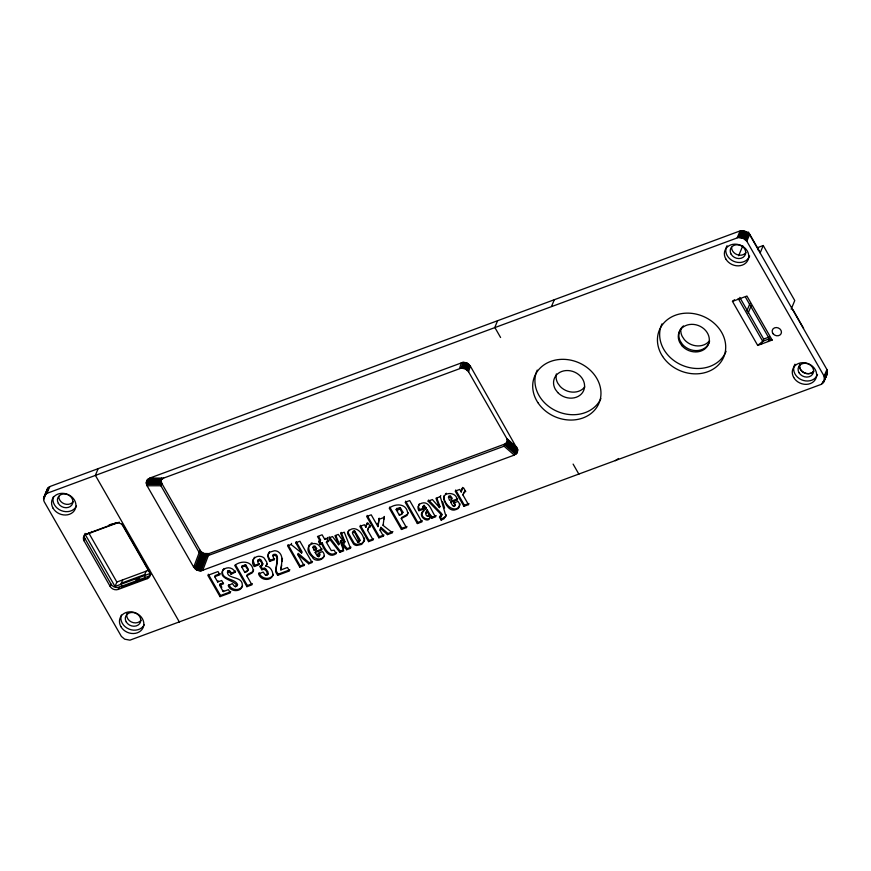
<?xml version="1.0" encoding="UTF-8"?>
<svg xmlns="http://www.w3.org/2000/svg" width="871" height="871" viewBox="0 0 871 871"><rect width="100%" height="100%" fill="white"/><g stroke="black" fill="none" stroke-linecap="round" stroke-linejoin="round"><path stroke-width="1.31" d="M426.213 513.073L427.226 509.818L429.61 513.966L428.292 516.329C424.765 516.405 425.603 511.647 427.226 509.818M365.864 527.26L366.255 524.658L368.259 523.221L370.404 526.955A3.114 2.635 22.6 0 0 368.803 527.663L367.551 530.21L373.126 539.944L368.564 541.631L359.854 526.432L364.416 524.745L365.864 527.26L367.257 522.731M468.946 503.514L468.478 504.636L463.916 506.323L455.206 491.113L459.768 489.426L461.216 491.952L462.61 487.412M461.761 489.371L461.216 491.952M272.797 575.437C273.156 571.365 270.282 566.346 265.884 566.106L267.136 564.038M392.93 531.669L387.943 533.509L380.954 527.336L380.485 528.447L387.486 534.631L392.462 532.78L383.077 525.387L384.274 516.438L384.035 519.051M377.981 526.628L379.157 518.343L377.981 526.628L371.22 514.826L366.691 516.503L378.896 537.81L383.425 536.133L383.893 535.012L379.353 536.688L378.896 537.81M282.117 561.479L282.433 558.365M43.55 498.637L44.769 495.174L46.947 493.334L738.281 237.522L743.54 238.512L746.828 241.234L824.14 376.196L824.325 380.877L821.266 384.351L129.931 640.163L124.684 639.172L121.396 636.451L44.083 501.489L43.55 498.637L48.177 487.782L50.649 486.247L739.065 231.294C742.8 229.955 747.231 231.414 749.604 234.549L826.917 369.511L827.352 373.289L823.944 381.727M146.274 482.719L147.264 479.921L149.768 478.092L462.947 362.336L467.204 363.153L470.329 366.049L517.712 449.708L516.753 453.29L514.249 455.108L201.07 570.864L196.813 570.059L193.689 567.152L147.068 485.768L146.274 482.719L160.144 482.719L161.647 478.31L160.144 482.719L160.928 485.757L199.143 552.464L202.268 555.371L206.525 556.177L504.091 446.202L507.303 443.056L506.791 438.527L468.576 371.819L465.452 368.923L461.195 368.117L163.639 478.081L161.135 479.91L160.22 481.957L146.361 481.968M269.596 561.447L274.125 559.77L272.939 555.633C280.93 552.987 274.452 570.167 275.824 572.214L277.609 575.317L289.444 570.93L287.474 567.489L280.843 569.939C281.104 564.125 284.371 555.676 278.099 551.724A5.738 4.856 22.6 0 0 274.387 550.777L270.075 552.062L268.181 553.847L268.257 556.362L270.064 560.336L269.596 561.447L267.626 556.177L269.422 551.768M281.703 565.159L280.843 569.939M383.425 536.133L380.115 530.341L380.485 528.447M380.954 527.336L380.115 530.341M468.478 504.636L462.904 494.902L464.156 492.355A3.114 2.635 22.6 0 1 465.756 491.647L463.612 487.912L461.608 489.35M446.322 514.837L445.756 516.405L441.608 518.996L441.151 520.107L439.441 517.134L441.347 516.078L441.651 513.618L428.576 500.03L428.118 501.152L439.256 512.551L441.194 514.739L441.347 516.078M444.221 495.545C442.174 504.026 456.818 515.926 460.117 503.906M273.254 574.327C271.502 581.686 260.483 580.728 258.567 573.826L263.238 572.095L265.339 575.045L267.005 575.23L267.854 574.109L265.96 570.407L263.946 569.22L261.801 569.754L260.07 566.727L261.931 565.823L262.846 563.896L261.256 560.195L259.743 559.215L258.241 559.792L257.598 561.588L259.035 564.756L254.365 566.488C249.716 561.795 254.746 555.121 260.592 556.417A5.683 4.812 22.6 0 1 264.142 558.071L266.744 562.154L266.972 563.798L265.884 566.106M258.241 559.792L258.295 561.37M222.671 570.298C220.45 580.38 235.181 577.8 237.631 584.757L236.912 585.497M364.622 540.074L362.14 543.297L357.175 544.364A4.856 4.115 22.6 0 1 354.029 542.971L348.248 532.889A4.856 4.115 22.6 0 1 348.977 530.058M267.68 574.773L268.05 572.04L265.47 568.436L263.129 568.317L261.801 569.754M277.609 575.317L278.067 574.207L276.292 571.104C274.909 569.057 281.398 551.876 273.407 554.522L273.396 556.351M459.572 368.487L461.325 362.717M461.195 368.117L462.947 362.336M462.055 368.074L463.808 362.303M462.926 368.139L464.668 362.369M463.786 368.302L465.539 362.532M464.635 368.564L466.388 362.793M465.452 368.923L467.204 363.153M466.225 369.358L467.967 363.588M466.932 369.881L468.674 364.111M467.564 370.469L469.317 364.699M468.576 371.819L470.329 366.049M352.45 532.867L353.713 531.974L355.303 533.466L359.331 541.795L357.676 542.002L352.984 534.326L352.45 532.867L353.071 531.266L354.737 531.081L359.418 538.724L359.963 540.205L359.298 541M429.61 513.966L428.292 516.329M193.689 567.152L200.069 550.232L161.864 483.525L161.07 480.487M194.701 568.502L201.081 551.583L200.069 550.232M195.333 569.09L201.724 552.181L201.081 551.583M196.04 569.612L202.431 552.693L201.724 552.181M196.813 570.059L203.204 553.139L202.431 552.693M197.63 570.407L204.021 553.488L209.084 553.575L505.017 443.97L508.229 440.835M198.479 570.668L204.859 553.749M199.339 570.832L205.73 553.923M200.21 570.897L206.601 553.978M201.07 570.864L207.461 553.945M202.693 570.483L209.084 553.575M227.364 572.084L229.411 572.029L231.12 574.294L231.588 573.183L229.879 570.908L227.821 570.973C225.349 579.237 241.517 575.807 242.236 584.027C243.521 592.117 230.477 592.803 228.354 585.748L228.812 584.637C231.011 590.309 239.83 591.54 242.617 585.845M227.821 570.973L227.669 572.149M43.648 497.711L48.177 487.782M44.769 495.174L47.557 488.489M43.594 499.595L45.913 494.02M46.119 493.857L48.907 487.172M46.947 493.334L49.734 486.649M98.14 468.652L95.364 475.337L179.426 622.112M151.01 573.651A6.021 5.095 22.6 0 1 148.157 576.439L147.232 578.66L118.184 589.427A6.021 5.095 22.6 0 1 110.192 586.466L84.052 540.815L84.977 538.594A6.021 5.095 22.6 0 1 84.52 534.576M91.237 532.584L91.695 531.462M114.656 523.907L115.124 522.796M110.192 586.466L111.118 584.234L84.977 538.594M119.349 522.175L85.38 534.75L115.016 586.488L116.866 582.035L149.66 569.884M161.342 478.996L160.416 481.228L146.546 481.238M161.102 481.26L160.177 483.481L146.306 483.492M161.244 482.033L160.318 484.254L146.448 484.265M161.864 483.525L160.928 485.757L147.068 485.768M118.184 589.427L119.109 587.196L148.157 576.439M122.724 579.857L120.873 584.321L121.918 586.15L121.461 587.272L144.88 578.594L145.348 577.473L144.292 575.644L146.154 571.191M214.68 576.689L219.862 574.773L218.022 571.561L207.831 575.328L220.036 596.635L230.282 592.846L228.452 589.656L223.226 591.594L219.579 585.236L223.52 583.777L221.659 580.511L217.706 581.97L214.68 576.689L215.148 575.568L220.319 573.651M217.706 581.97L218.175 580.859M219.579 585.236L220.036 584.114L222.998 583.026M228.692 571.637L229.149 570.516M220.036 596.635L220.505 595.524L230.75 591.725M223.226 591.594L223.684 590.484M231.12 574.294L235.148 572.203L235.606 571.082L231.588 573.183M241.637 566.825L242.105 565.715L245.938 565.127L248.377 569.449L246.558 571.866L244.882 572.487L241.637 566.825L245.47 566.237L247.745 569.558L247.549 571.3M228.354 585.748L232.285 583.559L234.462 586.292L235.464 586.706L235.921 585.595M244.522 565.965L244.98 564.854M245.47 566.237L245.938 565.127M244.882 572.487L245.339 571.376M246.754 575.775L252.22 572.857A4.965 4.203 22.6 0 0 253.069 569.59C251.599 560.499 240.766 560.543 234.724 565.366L246.929 586.673L251.948 584.822L246.754 575.775L247.222 574.664L252.688 571.735A4.965 4.203 22.6 0 0 253.603 569.732M254.365 566.488L254.833 565.366L259.504 563.635M246.929 586.673L247.397 585.562L252.405 583.712M257.772 560.902L259.286 560.325L259.743 559.215M260.07 566.727L260.538 565.617L262.269 568.643M263.946 569.22L264.414 568.11M272.939 555.633L273.407 554.522M266.123 575.35L266.591 574.239L268.148 573.662M274.125 559.77L274.594 558.659L270.064 560.336M299.776 567.108L300.234 565.998L304.523 564.408L304.055 565.519L299.776 567.108L287.572 545.801L291.099 544.495L291.556 543.384M301.616 553.031L295.737 542.775L296.205 541.664L302.085 551.92L301.616 553.031L291.099 544.495M304.055 565.519L297.73 554.479L298.187 553.357L309.161 562.688L312.547 561.436M297.73 554.479L308.704 563.798L309.161 562.688M315.182 552.508L321.682 550.102C317.512 536.656 300.201 546.313 312.123 556.7C315.019 564.103 328.966 558.485 322.52 551.572L318.329 553.129L319.537 555.404L318.884 556.645L317.262 555.981L315.182 552.508L315.65 551.387L322.139 548.98M321.758 543.95C323.979 549.427 329.053 559.171 336.097 553.597L336.565 552.475C329.521 558.05 324.448 548.316 322.216 542.84L321.758 543.95L320.19 544.527L318.579 541.718L320.147 541.141L320.604 540.02L318.612 536.547M320.19 544.527L320.648 543.417L322.216 542.84M320.147 541.141L317.49 536.503L322.107 534.794L324.763 539.421L325.221 538.311M318.34 556.711L318.808 555.6M324.763 539.421L327.05 538.572L327.518 537.461M336.097 553.597L334.17 550.222L331.274 550.581L326.375 542.241L326.832 541.131L329.129 540.281M344.426 542.851L340.735 533.509L341.203 532.399L344.894 541.74L344.426 542.851L338.275 534.424L334.976 535.643L338.656 544.734L339.124 543.624L335.901 535.665M340.354 541.718L340.822 540.608L347.115 548.632L346.647 549.743L340.354 541.718L343.686 550.842L339.821 552.279L328.737 537.951L332.537 536.547L338.656 544.734M339.821 552.279L340.289 551.158L343.185 550.091M353.713 531.974L354.17 530.864M354.268 532.192L354.737 531.081M357.676 542.002L358.144 540.88M358.231 542.198L358.7 541.087M359.331 541.795L359.963 540.205M367.551 530.21L368.651 527.238L370.556 525.888M368.564 541.631L369.032 540.521L373.594 538.833M383.077 525.387L383.534 524.277M396.153 509.611L396.621 508.49L400.453 507.902L402.892 512.224L401.074 514.641L399.397 515.262L396.153 509.611L399.985 509.012L402.435 513.346M387.486 534.631L387.943 533.509M399.038 508.751L399.495 507.63M399.985 509.012L400.453 507.902M399.397 515.262L399.854 514.151M402.064 514.075L402.892 512.224M401.281 518.55L406.735 515.632A4.965 4.203 22.6 0 0 407.584 512.366C406.115 503.275 395.282 503.318 389.239 508.152L401.444 529.459L406.463 527.597L401.281 518.55L401.738 517.439L407.203 514.511A4.965 4.203 22.6 0 0 408.118 512.507M401.444 529.459L401.912 528.338L406.92 526.487L406.463 527.597M497.591 320.724L494.815 327.409L500.585 337.502M418.962 510.689L419.43 509.579L423.774 508.163L423.306 509.274L418.962 510.689C416.871 507.924 418.265 503.939 421.695 503.209C429.904 500.531 431.57 512.355 435.729 516.753L431.646 518.267L430.045 516.253L430.514 515.131L432.114 517.156L431.646 518.267M423.306 509.274L422.522 507.14L424.057 505.354L426.159 507.945L422.108 513.128M422.522 507.14L424.057 505.354M425.69 509.056L424.025 506.617L424.482 505.507M417.372 523.558L421.912 521.881L409.708 500.575L405.167 502.251L417.372 523.558L417.84 522.448L422.37 520.76M441.151 520.107L443.927 518.833L445.865 515.948L440.291 496.644L440.759 495.523M428.118 501.152L432.397 499.562L439.474 507.597L439.931 506.476L436.883 498.288M441.532 515.501L441.989 514.391M450.677 502.327L451.134 501.217L457.623 498.811L457.166 499.921L450.677 502.327L452.746 505.801L454.368 506.476L455.065 505.768L453.813 502.948L454.27 501.838L455.304 505.071M453.824 506.541L454.292 505.42M462.904 494.902L464.624 491.244A3.114 2.635 22.6 0 1 465.473 490.711M463.916 506.323L464.385 505.202L467.803 503.939M551.539 306.396L554.326 299.711M505.017 443.97L504.091 446.202L514.249 455.108M506.421 443.23L505.496 445.451L515.654 454.357M507.02 442.729L506.095 444.95L516.242 453.856M508.424 440.105L506.595 444.384L516.753 453.29M737.258 237.696L740.045 231.011M738.281 237.522L741.069 230.837M739.348 237.478L742.125 230.793M740.415 237.554L743.203 230.869M741.482 237.761L744.27 231.076M742.528 238.077L745.315 231.392M743.54 238.512L746.316 231.828M744.487 239.057L747.264 232.372M738.652 255.736L742.789 245.785M745.358 239.699L748.135 233.014M746.142 240.429L748.929 233.744M746.828 241.234L749.604 234.549M757.694 249.683L758.739 247.19L763.225 245.524L794.755 300.56L791.173 309.172M760.154 252.906L763.225 245.524M746.861 310.958L749.964 303.5M748.113 313.157L751.227 305.688M761.613 343.98L763.649 339.069L769.18 337.023M768.244 341.519L769.365 338.841L745.467 297.131M824.14 376.196L826.917 369.511M824.456 377.143L827.232 370.458M822.093 383.828L823.019 381.607M824.63 378.09L827.406 371.405M822.823 383.218L827.112 374.192M824.663 379.048L827.45 372.363M823.443 382.511L827.352 373.289M47.056 489.273L46.37 492.91M248.377 569.449L247.016 570.745M309.216 544.832C306.059 552.541 318.144 564.909 324.393 555.927M262.846 563.896L261.289 565.333M423.241 510.907C416.588 516.459 429.926 524.973 430.045 516.253M419.201 503.993L418.428 506.715L419.43 509.579M272.852 575.415C269.085 580.587 260.941 578.551 259.035 572.704M254.495 557.2L252.971 560.195L254.833 565.366M224.076 568.458C215.758 579.008 234.07 579.509 237.162 585.867L235.464 586.706M222.78 570.429C226.166 566.27 232.993 567.152 235.148 572.203M425.44 508.599L426.159 507.945M732.478 301.388L746.926 296.042L772.152 340.071L757.705 345.428L732.478 301.388L734.493 299.744M757.705 345.428L762.724 341.301L769.365 338.841L772.152 340.071M441.129 515.48L441.815 514.968M445.429 493.879L446.388 493.226M615.307 460.694L618.562 458.494M319.352 555.535L320.038 554.838L319.711 553.618M401.531 513.531L402.533 512.954M310.903 543.395L312.112 542.851M745.979 233.036L748.483 232.111L759.207 250.815M108.962 525.071L112.653 523.7M121.33 583.2L144.76 574.533M115.016 586.488L150.15 573.477L121.864 524.092M135.941 580.021L139.643 578.649M295.737 542.775L299.885 541.239L312.09 562.546L308.704 563.798M320.604 540.02L319.036 540.597L320.648 543.417M340.735 533.509L344.263 532.203L350.567 548.295L346.647 549.743M378.689 519.454L383.817 517.559M440.291 496.644L435.979 498.234L439.474 507.597M326.375 542.241L328.672 541.392L327.05 538.572M314.507 549.394L316.804 548.545L314.91 545.954L313.418 546.182L313.353 547.228M453.813 502.948L458.004 501.402C460.541 503.993 460.062 508.675 456.143 509.513C450.253 512.181 446.192 505.496 444.417 500.945C440.018 491.854 456.742 490.7 457.166 499.921M278.067 574.207L289.912 569.819M347.115 548.632L351.035 547.184M432.114 517.156L436.197 515.643M428.205 515.284L428.761 515.207M149.768 478.092L163.639 478.081M148.364 478.843L162.224 478.832M147.765 479.344L161.636 479.333M147.264 479.921L161.135 479.91M146.851 480.552L160.721 480.542M259.286 560.325L261.518 562.394L262.378 565.018M203.204 553.139L204.021 553.488M506.791 438.527L516.949 447.433M507.412 440.029L517.57 448.935M507.553 440.802L517.712 449.708M507.586 441.575L517.744 450.481M507.499 442.326L517.657 451.232M507.303 443.056L517.461 451.962M506.998 443.742L517.156 452.648M438.167 504.472L439.931 506.476M329.194 536.841L340.289 551.158M337.589 541.577L339.124 543.624M343.359 539.628L344.894 541.74M317.186 554.076L317.719 554.86M792.839 309.532L803.552 328.247M739.773 297.381L763.649 339.069M738.162 298.426L762.724 341.301M573.107 464.091L578.888 474.183M455.675 490.003L464.385 505.202M452.289 498.364L450.394 495.784L448.903 496.002L448.837 497.058M439.909 516.024L441.608 518.996M426.757 510.929L429.142 515.088M405.636 501.141L417.84 522.448M396.621 508.49L397.916 510.754M389.707 507.031L401.912 528.338M377.219 523.373L378.45 525.518M367.148 515.392L379.353 536.688M360.322 525.311L369.032 540.521M288.029 544.691L300.234 565.998M235.834 565.377L247.397 585.562M220.036 584.114L221.865 587.304M208.3 574.218L220.505 595.524M88.581 532.649L116.866 582.035M340.822 540.608L343.729 548.588M442.664 501.761L444.58 508M364.318 537.94L364.601 539.04M430.514 515.131C431.319 521.587 420.856 518.789 422.185 513.335M73.142 501.772A7.926 6.707 22.6 0 1 64.312 503.808A7.926 6.707 22.6 0 1 58.793 496.459M141.037 620.294A7.926 6.707 22.6 0 1 131.249 621.916A7.926 6.707 22.6 0 1 127.003 613.249M745.946 252.612A7.926 6.707 22.6 0 1 737.116 254.648A7.926 6.707 22.6 0 1 731.596 247.299M76.485 505.997A12.455 10.539 22.6 0 1 61.144 510.569A12.455 10.539 22.6 0 1 53.469 496.503M144.368 624.518A12.455 10.539 22.6 0 1 129.028 629.091A12.455 10.539 22.6 0 1 121.363 615.013M749.637 255.987A12.455 10.539 22.6 0 1 733.447 261.191A12.455 10.539 22.6 0 1 727.067 245.676M817.521 374.497A12.455 10.539 22.6 0 1 801.342 379.712A12.455 10.539 22.6 0 1 794.951 364.187M584.779 386.92A15.863 13.424 22.6 0 1 560.26 386.55L557.897 383.392A15.863 13.424 22.6 0 1 556.362 373.942M708.94 341.421A15.863 13.424 22.6 0 1 684.323 339.592L682.178 336.337A15.863 13.424 22.6 0 1 680.85 329.194M147.232 578.66A6.021 5.095 22.6 0 0 149.627 571.866L123.475 526.215A6.021 5.095 22.6 0 0 115.495 523.253L86.447 534.021A6.021 5.095 22.6 0 0 84.052 540.815M709.625 340.909A15.863 13.424 22.6 0 1 698.248 350.49A15.863 13.424 22.6 0 1 682.374 344.274L680.229 341.018A15.863 13.424 22.6 0 1 683.474 325.885M726.087 351.329A34.884 29.516 22.6 0 1 682.08 365.243A34.884 29.516 22.6 0 1 661.96 323.892M600.892 398.602A34.884 29.516 22.6 0 1 556.711 411.166A34.884 29.516 22.6 0 1 537.233 370.099M813.558 371.438A7.926 6.707 22.6 0 1 804.51 372.875A7.926 6.707 22.6 0 1 799.545 365.254M813.841 371.133A7.926 6.707 22.6 0 1 804.053 372.755A7.926 6.707 22.6 0 1 799.807 364.078M119.109 587.196A6.021 5.095 22.6 0 1 111.118 584.234M84.792 533.967A6.021 5.095 22.6 0 1 85.151 533.4M364.154 541.185L361.672 544.408L356.707 545.486A4.856 4.115 22.6 0 1 353.561 544.092L347.779 533.999A4.856 4.115 22.6 0 1 348.509 531.168C355.368 524.037 363.98 533.825 364.154 541.185M312.961 547.293L314.039 550.505L316.336 549.655L314.453 547.075L312.961 547.293M448.445 497.123L449.523 500.335L451.82 499.486L449.937 496.895L448.445 497.123M557.756 392.56L555.393 389.413A15.863 13.424 22.6 0 1 568.164 370.556A15.863 13.424 22.6 0 1 583.483 390.937A15.863 13.424 22.6 0 1 557.756 392.56M681.819 345.613L679.674 342.357A15.863 13.424 22.6 0 1 693.926 324.448A15.863 13.424 22.6 0 1 707.807 345.526A15.863 13.424 22.6 0 1 681.819 345.613M58.324 503.351A7.926 6.707 22.6 0 0 71.76 505.115A7.926 6.707 22.6 0 0 65.379 493.999A7.926 6.707 22.6 0 0 58.324 503.351M126.208 621.872A7.926 6.707 22.6 0 0 139.643 623.636A7.926 6.707 22.6 0 0 133.274 612.52A7.926 6.707 22.6 0 0 126.208 621.872M799.012 372.712A7.926 6.707 22.6 0 0 812.447 374.476A7.926 6.707 22.6 0 0 806.078 363.349A7.926 6.707 22.6 0 0 799.012 372.712M731.128 254.19A7.926 6.707 22.6 0 0 744.563 255.954A7.926 6.707 22.6 0 0 738.194 244.827A7.926 6.707 22.6 0 0 731.128 254.19M725.826 258.981A12.455 10.539 22.6 0 0 746.937 261.757A12.455 10.539 22.6 0 0 736.931 244.272A12.455 10.539 22.6 0 0 725.826 258.981M793.721 377.491A12.455 10.539 22.6 0 0 814.831 380.268A12.455 10.539 22.6 0 0 804.815 362.793A12.455 10.539 22.6 0 0 793.721 377.491M53.022 508.141A12.455 10.539 22.6 0 0 74.133 510.918A12.455 10.539 22.6 0 0 64.127 493.443A12.455 10.539 22.6 0 0 53.022 508.141M120.917 626.663A12.455 10.539 22.6 0 0 142.027 629.439A12.455 10.539 22.6 0 0 132.011 611.954A12.455 10.539 22.6 0 0 120.917 626.663M537.897 402.652A34.884 29.516 22.6 0 0 596.994 406.997A34.884 29.516 22.6 0 0 565.617 359.429A34.884 29.516 22.6 0 0 537.897 402.652M662.635 356.457A34.884 29.516 22.6 0 0 721.732 360.801A34.884 29.516 22.6 0 0 690.355 313.233A34.884 29.516 22.6 0 0 662.635 356.457M773.056 333.713A4.758 4.028 22.6 0 0 781.069 333.778A4.758 4.028 22.6 0 0 776.301 327.54A4.758 4.028 22.6 0 0 773.056 333.713"/></g></svg>
